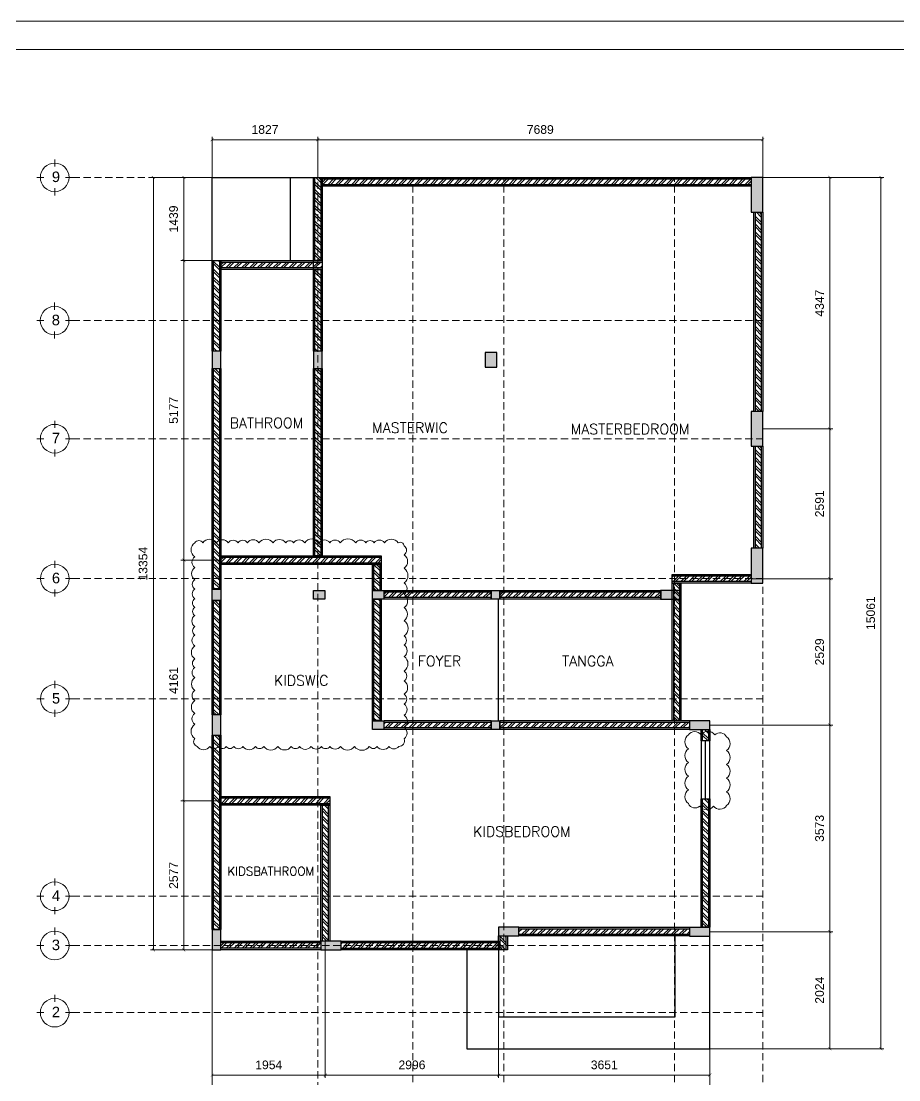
# Model space of a CAD drawing. Header units: millimetres. Extents: x -322387 to 1539330, y -108868 to 282714.
# Drawn here: x 592647 to 607816, y 66202 to 84503 of the extents above; entities that cross this region are included whole.
import ezdxf
from ezdxf.enums import TextEntityAlignment as Align

# ---------------------------------------------------------------- set-up
doc = ezdxf.new("R2010")
doc.units = ezdxf.units.MM
doc.header["$MEASUREMENT"] = 0
doc.linetypes.add('DASHED2', pattern=[0.375, 0.25, -0.125])
doc.linetypes.add('HIDDEN2', pattern=[0.1875, 0.125, -0.0625])
for name, color, linetype, lineweight in [('09-Arsiran', 8, 'Continuous', 5), ('AS', 8, 'HIDDEN2', 5), ('DINDING', 1, 'Continuous', 20), ('HATCH', 8, 'Continuous', 5), ('LEGEND', 1, 'DASHED2', 50), ('XR-KOP A3_MOZART$0$KOP-A1$0$A-GRSKOP', 1, 'Continuous', 5)]:
    doc.layers.add(name, color=color, linetype=linetype, lineweight=lineweight)
doc.layers.add('tampak', color=7, linetype='Continuous')
doc.layers.add('WALL', color=255, linetype='Continuous')
doc.styles.add('HAND', font='ROMAND.SHX', dxfattribs={"width": 0.8, "height": 250})
doc.styles.get("Standard").update_dxf_attribs({"font": 'arial.ttf'})
doc.dimstyles.new('DIM100', dxfattribs={"dimscale": 0, "dimtxt": 150, "dimasz": 50, "dimexe": 50, "dimexo": 0, "dimgap": 100, "dimtad": 1, "dimtoh": 1, "dimdec": 0, "dimdsep": 46, "dimtxsty": 'Standard', "dimblk": 'ARCHTICK', "dimcen": 1, "dimclrd": 1, "dimclre": 1, "dimadec": 0, "dimazin": 0, "dimtfac": 250, "dimtdec": 0, "dimtix": 1, "dimtmove": 0, "dimatfit": 3, "dimldrblk": 'DOT', "dimfxl": 150, "dimtolj": 1, "dimtzin": 0, "dimlwd": 5, "dimlwe": 5, "dimarcsym": 0})

# ---------------------------------------------------------------- blocks, each defined once
blk = doc.blocks.new('hsdh')
at = {"layer": 'XR-KOP A3_MOZART$0$KOP-A1$0$A-GRSKOP', "color": 0, "linetype": 'Continuous', "lineweight": 5}
blk.add_lwpolyline([(145480, 82601), (107945, 82601), (107945, 56197), (145480, 56197)], close=True, dxfattribs=at)
at = {"layer": 'XR-KOP A3_MOZART$0$KOP-A1$0$A-GRSKOP', "color": 5, "linetype": 'Continuous', "lineweight": 5}
blk.add_lwpolyline([(145017, 82138), (108409, 82138), (108409, 56660), (145017, 56660)], close=True, dxfattribs=at)
blk = doc.blocks.new('*U34')
at = {"layer": 'HATCH'}
h = blk.add_hatch(dxfattribs=at)
h.set_pattern_fill('ANSI32', color=0, scale=10)
h.set_pattern_definition([(45, (-5541.52, -10567.46), (-67.3519, 67.3519), []), (45, (-5496.62, -10567.46), (-67.3519, 67.3519), [])])
h.paths.add_polyline_path([(3193, 50), (3193, -50), (6523, -50), (6523, 50)])
at = {"layer": 'WALL', "color": 0}
for points in [[(3193, 75), (6523, 75), (6523, -75), (3193, -75)], [(3193, 50), (6523, 50), (6523, -50), (3193, -50)]]:
    blk.add_lwpolyline(points, close=True, dxfattribs=at)
blk = doc.blocks.new('*U33')
at = {"layer": 'HATCH'}
h = blk.add_hatch(dxfattribs=at)
h.set_pattern_fill('ANSI32', color=0, scale=10)
h.set_pattern_definition([(45, (4766.25, -10567.46), (-67.3519, 67.3519), []), (45, (4811.15, -10567.46), (-67.3519, 67.3519), [])])
h.paths.add_polyline_path([(10943, -50), (10943, 50), (9081, 50), (9081, -50)])
at = {"layer": 'WALL', "color": 0}
for points in [[(9081, 75), (10943, 75), (10943, -75), (9081, -75)], [(9081, 50), (10943, 50), (10943, -50), (9081, -50)]]:
    blk.add_lwpolyline(points, close=True, dxfattribs=at)
blk = doc.blocks.new('*U36')
at = {"layer": 'HATCH'}
h = blk.add_hatch(dxfattribs=at)
h.set_pattern_fill('ANSI32', color=0, scale=10)
h.set_pattern_definition([(45, (-184.15, -10567.46), (-67.3519, 67.3519), []), (45, (-139.24, -10567.46), (-67.3519, 67.3519), [])])
h.paths.add_polyline_path([(8884, -50), (8884, 50), (6189, 50), (6189, -50)])
at = {"layer": 'WALL', "color": 0}
for points in [[(6189, 75), (8884, 75), (8884, -75), (6189, -75)], [(6189, 50), (8884, 50), (8884, -50), (6189, -50)]]:
    blk.add_lwpolyline(points, close=True, dxfattribs=at)
blk = doc.blocks.new('*U35')
at = {"layer": 'HATCH'}
h = blk.add_hatch(dxfattribs=at)
h.set_pattern_fill('ANSI32', color=0, scale=10)
h.set_pattern_definition([(45, (-19696.05, -10567.46), (-67.3519, 67.3519), []), (45, (-19651.15, -10567.46), (-67.3519, 67.3519), [])])
h.paths.add_polyline_path([(-3382, 50), (-3382, -50), (-1056, -50), (-1056, 50)])
at = {"layer": 'WALL', "color": 0}
for points in [[(-3382, 75), (-1056, 75), (-1056, -75), (-3382, -75)], [(-3382, 50), (-1056, 50), (-1056, -50), (-3382, -50)]]:
    blk.add_lwpolyline(points, close=True, dxfattribs=at)
blk = doc.blocks.new('*U37')
at = {"layer": 'HATCH'}
h = blk.add_hatch(dxfattribs=at)
h.set_pattern_fill('ANSI32', color=0, scale=10)
h.set_pattern_definition([(45, (-21485.72, -10567.46), (-67.3519, 67.3519), []), (45, (-21440.82, -10567.46), (-67.3519, 67.3519), [])])
h.paths.add_polyline_path([(-3234, 50), (-3234, -50), (-2995, -50), (-2995, 50)])
at = {"layer": 'WALL', "color": 0}
for points in [[(-3234, 75), (-2995, 75), (-2995, -75), (-3234, -75)], [(-3234, 50), (-2995, 50), (-2995, -50), (-3234, -50)]]:
    blk.add_lwpolyline(points, close=True, dxfattribs=at)
blk = doc.blocks.new('*U38')
at = {"layer": 'HATCH'}
h = blk.add_hatch(dxfattribs=at)
h.set_pattern_fill('ANSI32', color=0, scale=10)
h.set_pattern_definition([(45, (3311.85, -10567.46), (-67.3519, 67.3519), []), (45, (3356.75, -10567.46), (-67.3519, 67.3519), [])])
h.paths.add_polyline_path([(10746, -50), (10746, 50), (7823, 50), (7823, -50)])
at = {"layer": 'WALL', "color": 0}
for points in [[(7823, 75), (10746, 75), (10746, -75), (7823, -75)], [(7823, 50), (10746, 50), (10746, -50), (7823, -50)]]:
    blk.add_lwpolyline(points, close=True, dxfattribs=at)
blk = doc.blocks.new('*U548')
at = {"layer": 'HATCH'}
h = blk.add_hatch(dxfattribs=at)
h.set_pattern_fill('ANSI32', color=0, scale=10)
h.set_pattern_definition([(45, (-23743.76, -10567.46), (-67.35192, 67.35192), []), (45, (-23698.86, -10567.46), (-67.35192, 67.35192), [])])
h.paths.add_polyline_path([(-5343, 50), (-5343, -50), (-3143, -50), (-3143, 50)])
at = {"layer": 'WALL', "color": 0}
for points in [[(-5343, 75), (-3143, 75), (-3143, -75), (-5343, -75)], [(-5343, 50), (-3143, 50), (-3143, -50), (-5343, -50)]]:
    blk.add_lwpolyline(points, close=True, dxfattribs=at)
blk = doc.blocks.new('*U40')
at = {"layer": 'HATCH'}
h = blk.add_hatch(dxfattribs=at)
h.set_pattern_fill('ANSI32', color=0, scale=10)
h.set_pattern_definition([(45, (9317.82, -10567.46), (-67.3519, 67.3519), []), (45, (9362.72, -10567.46), (-67.3519, 67.3519), [])])
h.paths.add_polyline_path([(13204, -50), (13204, 50), (11371, 50), (11371, -50)])
at = {"layer": 'WALL', "color": 0}
for points in [[(11371, 75), (13204, 75), (13204, -75), (11371, -75)], [(11371, 50), (13204, 50), (13204, -50), (11371, -50)]]:
    blk.add_lwpolyline(points, close=True, dxfattribs=at)
blk = doc.blocks.new('*U246')
at = {"layer": 'HATCH'}
h = blk.add_hatch(dxfattribs=at)
h.set_pattern_fill('ANSI32', color=0, scale=10)
h.set_pattern_definition([(45, (-36433.05, -10567.46), (-67.35192, 67.35192), []), (45, (-36388.15, -10567.46), (-67.35192, 67.35192), [])])
h.paths.add_polyline_path([(-12293, 50), (-12293, -50), (-8883, -50), (-8883, 50)])
at = {"layer": 'WALL', "color": 0}
for points in [[(-12293, 75), (-8883, 75), (-8883, -75), (-12293, -75)], [(-12293, 50), (-8883, 50), (-8883, -50), (-12293, -50)]]:
    blk.add_lwpolyline(points, close=True, dxfattribs=at)
blk = doc.blocks.new('*U42')
at = {"layer": 'HATCH'}
h = blk.add_hatch(dxfattribs=at)
h.set_pattern_fill('ANSI32', color=0, scale=10)
h.set_pattern_definition([(45, (8123.6, -10567.46), (-67.3519, 67.3519), []), (45, (8168.5, -10567.46), (-67.3519, 67.3519), [])])
h.paths.add_polyline_path([(12606, -50), (12606, 50), (10774, 50), (10774, -50)])
at = {"layer": 'WALL', "color": 0}
for points in [[(10774, 75), (12606, 75), (12606, -75), (10774, -75)], [(10774, 50), (12606, 50), (12606, -50), (10774, -50)]]:
    blk.add_lwpolyline(points, close=True, dxfattribs=at)
blk = doc.blocks.new('*U251')
at = {"layer": 'HATCH'}
h = blk.add_hatch(dxfattribs=at)
h.set_pattern_fill('ANSI32', color=0, scale=10)
h.set_pattern_definition([(45, (-30099.03, -10567.46), (-67.35192, 67.35192), []), (45, (-30054.13, -10567.46), (-67.35192, 67.35192), [])])
h.paths.add_polyline_path([(-9025, 50), (-9025, -50), (-5817, -50), (-5817, 50)])
at = {"layer": 'WALL', "color": 0}
for points in [[(-9025, 75), (-5817, 75), (-5817, -75), (-9025, -75)], [(-9025, 50), (-5817, 50), (-5817, -50), (-9025, -50)]]:
    blk.add_lwpolyline(points, close=True, dxfattribs=at)
blk = doc.blocks.new('*U106')
at = {"layer": 'HATCH'}
h = blk.add_hatch(dxfattribs=at)
h.set_pattern_fill('ANSI32', color=0, scale=10)
h.set_pattern_definition([(45, (7339.76, -10567.46), (-67.3519, 67.3519), []), (45, (7384.66, -10567.46), (-67.3519, 67.3519), [])])
h.paths.add_polyline_path([(12676, -50), (12676, 50), (9921, 50), (9921, -50)])
at = {"layer": 'WALL', "color": 0}
for points in [[(9921, 75), (12676, 75), (12676, -75), (9921, -75)], [(9921, 50), (12676, 50), (12676, -50), (9921, -50)]]:
    blk.add_lwpolyline(points, close=True, dxfattribs=at)
blk = doc.blocks.new('*U107')
at = {"layer": 'HATCH'}
h = blk.add_hatch(dxfattribs=at)
h.set_pattern_fill('ANSI32', color=0, scale=10)
h.set_pattern_definition([(45, (-31819.38, -10567.46), (-67.35192, 67.35192), []), (45, (-31774.48, -10567.46), (-67.35192, 67.35192), [])])
h.paths.add_polyline_path([(-9322, 50), (-9322, -50), (-7241, -50), (-7241, 50)])
at = {"layer": 'WALL', "color": 0}
for points in [[(-9322, 75), (-7241, 75), (-7241, -75), (-9322, -75)], [(-9322, 50), (-7241, 50), (-7241, -50), (-9322, -50)]]:
    blk.add_lwpolyline(points, close=True, dxfattribs=at)
blk = doc.blocks.new('*U108')
at = {"layer": 'HATCH'}
h = blk.add_hatch(dxfattribs=at)
h.set_pattern_fill('ANSI32', color=0, scale=10)
h.set_pattern_definition([(45, (8038.8, -10567.46), (-67.3519, 67.3519), []), (45, (8083.7, -10567.46), (-67.3519, 67.3519), [])])
h.paths.add_polyline_path([(13273, -50), (13273, 50), (10023, 50), (10023, -50)])
at = {"layer": 'WALL', "color": 0}
for points in [[(10023, 75), (13273, 75), (13273, -75), (10023, -75)], [(10023, 50), (13273, 50), (13273, -50), (10023, -50)]]:
    blk.add_lwpolyline(points, close=True, dxfattribs=at)
blk = doc.blocks.new('*U109')
at = {"layer": 'HATCH'}
h = blk.add_hatch(dxfattribs=at)
h.set_pattern_fill('ANSI32', color=0, scale=10)
h.set_pattern_definition([(45, (-1166.05, -10567.46), (-67.3519, 67.3519), []), (45, (-1121.15, -10567.46), (-67.3519, 67.3519), [])])
h.paths.add_polyline_path([(7902, -50), (7902, 50), (6189, 50), (6189, -50)])
at = {"layer": 'WALL', "color": 0}
for points in [[(6189, 75), (7902, 75), (7902, -75), (6189, -75)], [(6189, 50), (7902, 50), (7902, -50), (6189, -50)]]:
    blk.add_lwpolyline(points, close=True, dxfattribs=at)
blk = doc.blocks.new('*U110')
at = {"layer": 'HATCH'}
h = blk.add_hatch(dxfattribs=at)
h.set_pattern_fill('ANSI32', color=0, scale=10)
h.set_pattern_definition([(45, (-4169.86, -10567.46), (-67.3519, 67.3519), []), (45, (-4124.96, -10567.46), (-67.3519, 67.3519), [])])
h.paths.add_polyline_path([(6523, -50), (6523, 50), (4565, 50), (4565, -50)])
at = {"layer": 'WALL', "color": 0}
for points in [[(4565, 75), (6523, 75), (6523, -75), (4565, -75)], [(4565, 50), (6523, 50), (6523, -50), (4565, -50)]]:
    blk.add_lwpolyline(points, close=True, dxfattribs=at)
blk = doc.blocks.new('*U111')
at = {"layer": 'HATCH'}
h = blk.add_hatch(dxfattribs=at)
h.set_pattern_fill('ANSI32', color=0, scale=10)
h.set_pattern_definition([(45, (-5987.08, -10567.46), (-67.3519, 67.3519), []), (45, (-5942.18, -10567.46), (-67.3519, 67.3519), [])])
h.paths.add_polyline_path([(2747, 50), (2747, -50), (6523, -50), (6523, 50)])
at = {"layer": 'WALL', "color": 0}
for points in [[(2747, 75), (6523, 75), (6523, -75), (2747, -75)], [(2747, 50), (6523, 50), (6523, -50), (2747, -50)]]:
    blk.add_lwpolyline(points, close=True, dxfattribs=at)
blk = doc.blocks.new('*U112')
at = {"layer": 'HATCH'}
h = blk.add_hatch(dxfattribs=at)
h.set_pattern_fill('ANSI32', color=0, scale=10)
h.set_pattern_definition([(45, (-3759.58, -10567.46), (-67.3519, 67.3519), []), (45, (-3714.68, -10567.46), (-67.3519, 67.3519), [])])
h.paths.add_polyline_path([(6523, -50), (6523, 50), (4975, 50), (4975, -50)])
at = {"layer": 'WALL', "color": 0}
for points in [[(4975, 75), (6523, 75), (6523, -75), (4975, -75)], [(4975, 50), (6523, 50), (6523, -50), (4975, -50)]]:
    blk.add_lwpolyline(points, close=True, dxfattribs=at)
blk = doc.blocks.new('*U250')
at = {"layer": 'HATCH'}
h = blk.add_hatch(dxfattribs=at)
h.set_pattern_fill('ANSI32', color=0, scale=10)
h.set_pattern_definition([(45, (5170.855, -10567.46), (-67.3519, 67.3519), []), (45, (5215.76, -10567.46), (-67.3519, 67.3519), [])])
h.paths.add_polyline_path([(11586, -50), (11586, 50), (8842, 50), (8842, -50)])
at = {"layer": 'WALL', "color": 0}
for points in [[(8842, 75), (11586, 75), (11586, -75), (8842, -75)], [(8842, 50), (11586, 50), (11586, -50), (8842, -50)]]:
    blk.add_lwpolyline(points, close=True, dxfattribs=at)
blk = doc.blocks.new('_ArchTick')
at = {"color": 0, "linetype": 'ByBlock', "const_width": 0.15}
blk.add_lwpolyline([(-0.5, -0.5), (0.5, 0.5)], dxfattribs=at)
blk = doc.blocks.new('*D1215')
at = {"color": 1, "lineweight": 5, "transparency": 16777216}
for p, q in [((595949, 68449), (595949, 66234)), ((597903, 68600), (597903, 66234)), ((595949, 66284), (597903, 66284))]:
    blk.add_line(p, q, dxfattribs=at)
at = {"layer": 'Defpoints', "color": 0, "transparency": 16777216}
for p in [(595949, 68449), (597903, 68600), (597903, 66284)]:
    blk.add_point(p, dxfattribs=at)
at = {"color": 1, "lineweight": 5, "transparency": 16777216, "xscale": 50, "yscale": 50, "zscale": 50, "rotation": 180}
blk.add_blockref('_ArchTick', (595949, 66284), dxfattribs=at)
at = {"color": 1, "lineweight": 5, "transparency": 16777216, "xscale": 50, "yscale": 50, "zscale": 50}
blk.add_blockref('_ArchTick', (597903, 66284), dxfattribs=at)
at = {"color": 0, "transparency": 16777216, "insert": (596926, 66460), "char_height": 150, "attachment_point": 5}
blk.add_mtext('\\A1;1954', dxfattribs=at)
blk = doc.blocks.new('_DOT')
at = {"color": 0, "linetype": 'ByBlock'}
blk.add_line((-0.5, 0), (-1, 0), dxfattribs=at)
at = {"color": 0, "linetype": 'ByBlock', "const_width": 0.5}
blk.add_lwpolyline([(-0.25, 0, 1), (0.25, 0, 1)], format="xyb", close=True, dxfattribs=at)
blk = doc.blocks.new('*D1216')
at = {"color": 1, "lineweight": 5, "transparency": 16777216}
for p, q in [((597903, 68600), (597903, 66234)), ((600899, 67289), (600899, 66234)), ((597903, 66284), (600899, 66284))]:
    blk.add_line(p, q, dxfattribs=at)
at = {"layer": 'Defpoints', "color": 0, "transparency": 16777216}
for p in [(597903, 68600), (600899, 67289), (600899, 66284)]:
    blk.add_point(p, dxfattribs=at)
at = {"color": 1, "lineweight": 5, "transparency": 16777216, "xscale": 50, "yscale": 50, "zscale": 50, "rotation": 180}
blk.add_blockref('_ArchTick', (597903, 66284), dxfattribs=at)
at = {"color": 1, "lineweight": 5, "transparency": 16777216, "xscale": 50, "yscale": 50, "zscale": 50}
blk.add_blockref('_ArchTick', (600899, 66284), dxfattribs=at)
at = {"color": 0, "transparency": 16777216, "insert": (599401, 66460), "char_height": 150, "attachment_point": 5}
blk.add_mtext('\\A1;2996', dxfattribs=at)
blk = doc.blocks.new('*D1173')
at = {"color": 1, "lineweight": 5, "transparency": 16777216}
for p, q in [((604550, 68689), (604550, 66234)), ((600899, 66739), (600899, 66234)), ((600899, 66284), (604550, 66284))]:
    blk.add_line(p, q, dxfattribs=at)
at = {"layer": 'Defpoints', "color": 0, "transparency": 16777216}
for p in [(604550, 68689), (600899, 66739), (604550, 66284)]:
    blk.add_point(p, dxfattribs=at)
at = {"color": 1, "lineweight": 5, "transparency": 16777216, "xscale": 50, "yscale": 50, "zscale": 50, "rotation": 180}
blk.add_blockref('_ArchTick', (600899, 66284), dxfattribs=at)
at = {"color": 1, "lineweight": 5, "transparency": 16777216, "xscale": 50, "yscale": 50, "zscale": 50}
blk.add_blockref('_ArchTick', (604550, 66284), dxfattribs=at)
at = {"color": 0, "transparency": 16777216, "insert": (602725, 66460), "char_height": 150, "attachment_point": 5}
blk.add_mtext('\\A1;3651', dxfattribs=at)
blk = doc.blocks.new('*D1174')
at = {"color": 1, "lineweight": 5, "transparency": 16777216}
for p, q in [((604550, 68689), (604550, 65620)), ((595948, 68449), (595948, 65620)), ((595948, 65670), (604550, 65670))]:
    blk.add_line(p, q, dxfattribs=at)
at = {"layer": 'Defpoints', "color": 0, "transparency": 16777216}
for p in [(604550, 68689), (595948, 68449), (604550, 65670)]:
    blk.add_point(p, dxfattribs=at)
at = {"color": 1, "lineweight": 5, "transparency": 16777216, "xscale": 50, "yscale": 50, "zscale": 50, "rotation": 180}
blk.add_blockref('_ArchTick', (595948, 65670), dxfattribs=at)
at = {"color": 1, "lineweight": 5, "transparency": 16777216, "xscale": 50, "yscale": 50, "zscale": 50}
blk.add_blockref('_ArchTick', (604550, 65670), dxfattribs=at)
at = {"color": 0, "transparency": 16777216, "insert": (600249, 65847), "char_height": 150, "attachment_point": 5}
blk.add_mtext('\\A1;8603', dxfattribs=at)
blk = doc.blocks.new('H4RTVVVV')
at = {"layer": 'tampak', "transparency": 33554687}
h = blk.add_hatch(dxfattribs=at)
h.set_pattern_fill('ANSI31', color=256, scale=10)
h.set_pattern_definition([(45, (147297.6343, 4e-11), (-0.8838834765, 0.8838834765), [])])
h.paths.add_polyline_path([(471989, 38900), (471989, 38600), (472139, 38600), (472139, 38900)])
h.paths.add_polyline_path([(473741, 38900), (473741, 38600), (473891, 38600), (473891, 38900)])
h.paths.add_polyline_path([(476711, 38875), (476711, 38625), (476911, 38625), (476911, 38875)])
h.paths.add_polyline_path([(481305, 41901), (481305, 41300), (481507, 41300), (481507, 41901)])
h.paths.add_polyline_path([(481305, 37857), (481305, 37255), (481507, 37255), (481507, 37857)])
h.paths.add_polyline_path([(481305, 35491), (481305, 34890), (481507, 34890), (481507, 35491)])
h.paths.add_polyline_path([(479742, 34762), (479742, 34612), (480092, 34612), (480092, 34762)])
h.paths.add_polyline_path([(476811, 34762), (476961, 34762), (476961, 34612), (476811, 34612)])
h.paths.add_polyline_path([(474761, 34762), (474961, 34762), (474961, 34612), (474761, 34612)])
h.paths.add_polyline_path([(473741, 34762), (473941, 34762), (473941, 34612), (473741, 34612)])
h.paths.add_polyline_path([(472139, 34787), (472139, 34587), (471989, 34587), (471989, 34787)])
h.paths.add_polyline_path([(471989, 32610), (471989, 32260), (472139, 32260), (472139, 32610)])
h.paths.add_polyline_path([(474761, 32511), (474961, 32511), (474961, 32361), (474761, 32361)])
h.paths.add_polyline_path([(476811, 32511), (476961, 32511), (476961, 32361), (476811, 32361)])
h.paths.add_polyline_path([(480242, 32511), (480242, 32361), (480592, 32361), (480592, 32511)])
h.paths.add_polyline_path([(480242, 28938), (480242, 28788), (480592, 28788), (480592, 28938)])
h.paths.add_polyline_path([(476941, 28940), (476941, 28790), (477291, 28790), (477291, 28940)])
h.paths.add_polyline_path([(473869, 28700), (473869, 28550), (474219, 28550), (474219, 28700)])
h.paths.add_polyline_path([(471989, 28548), (472139, 28548), (472139, 28898), (471989, 28898)])
for points in [[(481305, 41901), (481305, 41300), (481507, 41300), (481507, 41901), (481305, 41901)], [(471989, 38900), (471989, 38600), (472139, 38600), (472139, 38900), (471989, 38900)], [(473741, 38900), (473741, 38600), (473891, 38600), (473891, 38900), (473741, 38900)], [(476711, 38875), (476711, 38625), (476911, 38625), (476911, 38875), (476711, 38875)], [(481305, 37857), (481305, 37255), (481507, 37255), (481507, 37857), (481305, 37857)], [(481305, 35491), (481305, 34890), (481507, 34890), (481507, 35491), (481305, 35491)], [(472139, 34787), (472139, 34587), (471989, 34587), (471989, 34787), (472139, 34787)], [(473741, 34762), (473941, 34762), (473941, 34612), (473741, 34612), (473741, 34762)], [(474761, 34762), (474961, 34762), (474961, 34612), (474761, 34612), (474761, 34762)], [(476811, 34762), (476961, 34762), (476961, 34612), (476811, 34612), (476811, 34762)], [(479742, 34762), (479742, 34612), (480092, 34612), (480092, 34762), (479742, 34762)], [(471989, 32610), (471989, 32260), (472139, 32260), (472139, 32610), (471989, 32610)], [(474761, 32511), (474961, 32511), (474961, 32361), (474761, 32361), (474761, 32511)], [(476811, 32511), (476961, 32511), (476961, 32361), (476811, 32361), (476811, 32511)], [(480242, 32511), (480242, 32361), (480592, 32361), (480592, 32511), (480242, 32511)], [(476941, 28940), (476941, 28790), (477291, 28790), (477291, 28940), (476941, 28940)], [(480242, 28938), (480242, 28788), (480592, 28788), (480592, 28938), (480242, 28938)], [(471989, 28548), (472139, 28548), (472139, 28898), (471989, 28898), (471989, 28548)], [(473869, 28700), (473869, 28550), (474219, 28550), (474219, 28700), (473869, 28700)]]:
    blk.add_lwpolyline(points)
blk = doc.blocks.new('*U244')
at = {"layer": 'HATCH'}
h = blk.add_hatch(dxfattribs=at)
h.set_pattern_fill('ANSI32', color=0, scale=10)
h.set_pattern_definition([(45, (6181.03, -10567.46), (-67.3519, 67.3519), []), (45, (6225.93, -10567.46), (-67.3519, 67.3519), [])])
h.paths.add_polyline_path([(11586, -50), (11586, 50), (9852, 50), (9852, -50)])
at = {"layer": 'WALL', "color": 0}
for points in [[(9852, 75), (11586, 75), (11586, -75), (9852, -75)], [(9852, 50), (11586, 50), (11586, -50), (9852, -50)]]:
    blk.add_lwpolyline(points, close=True, dxfattribs=at)
blk = doc.blocks.new('*U245')
at = {"layer": 'HATCH'}
h = blk.add_hatch(dxfattribs=at)
h.set_pattern_fill('ANSI32', color=0, scale=10)
h.set_pattern_definition([(45, (-32180.25, -10567.46), (-67.35192, 67.35192), []), (45, (-32135.35, -10567.46), (-67.35192, 67.35192), [])])
h.paths.add_polyline_path([(-9173, 50), (-9173, -50), (-7750, -50), (-7750, 50)])
at = {"layer": 'WALL', "color": 0}
for points in [[(-9173, 75), (-7750, 75), (-7750, -75), (-9173, -75)], [(-9173, 50), (-7750, 50), (-7750, -50), (-9173, -50)]]:
    blk.add_lwpolyline(points, close=True, dxfattribs=at)
blk = doc.blocks.new('*U247')
at = {"layer": 'HATCH'}
h = blk.add_hatch(dxfattribs=at)
h.set_pattern_fill('ANSI32', color=0, scale=10)
h.set_pattern_definition([(45, (9225.58, -10567.46), (-67.3519, 67.3519), []), (45, (9270.485, -10567.46), (-67.3519, 67.3519), [])])
h.paths.add_polyline_path([(15911, -50), (15911, 50), (8571, 50), (8571, -50)])
at = {"layer": 'WALL', "color": 0}
for points in [[(8571, 75), (15911, 75), (15911, -75), (8571, -75)], [(8571, 50), (15911, 50), (15911, -50), (8571, -50)]]:
    blk.add_lwpolyline(points, close=True, dxfattribs=at)
blk = doc.blocks.new('*U249')
at = {"layer": 'HATCH'}
h = blk.add_hatch(dxfattribs=at)
h.set_pattern_fill('ANSI32', color=0, scale=10)
h.set_pattern_definition([(45, (-32156.32, -10567.46), (-67.35192, 67.35192), []), (45, (-32111.42, -10567.46), (-67.35192, 67.35192), [])])
h.paths.add_polyline_path([(-9149, 50), (-9149, -50), (-7750, -50), (-7750, 50)])
at = {"layer": 'WALL', "color": 0}
for points in [[(-9149, 75), (-7750, 75), (-7750, -75), (-9149, -75)], [(-9149, 50), (-7750, 50), (-7750, -50), (-9149, -50)]]:
    blk.add_lwpolyline(points, close=True, dxfattribs=at)
blk = doc.blocks.new('*U252')
at = {"layer": 'HATCH'}
h = blk.add_hatch(dxfattribs=at)
h.set_pattern_fill('ANSI32', color=0, scale=10)
h.set_pattern_definition([(45, (-30182.39, -10567.46), (-67.35192, 67.35192), []), (45, (-30137.49, -10567.46), (-67.35192, 67.35192), [])])
h.paths.add_polyline_path([(-7685, 50), (-7685, -50), (-7241, -50), (-7241, 50)])
at = {"layer": 'WALL', "color": 0}
for points in [[(-7685, 75), (-7241, 75), (-7241, -75), (-7685, -75)], [(-7685, 50), (-7241, 50), (-7241, -50), (-7685, -50)]]:
    blk.add_lwpolyline(points, close=True, dxfattribs=at)
blk = doc.blocks.new('*U253')
at = {"layer": 'HATCH'}
h = blk.add_hatch(dxfattribs=at)
h.set_pattern_fill('ANSI32', color=0, scale=10)
h.set_pattern_definition([(45, (-38095.64, -10567.46), (-67.35192, 67.35192), []), (45, (-38050.73, -10567.46), (-67.35192, 67.35192), [])])
h.paths.add_polyline_path([(-12293, 50), (-12293, -50), (-10546, -50), (-10546, 50)])
at = {"layer": 'WALL', "color": 0}
for points in [[(-12293, 75), (-10546, 75), (-10546, -75), (-12293, -75)], [(-12293, 50), (-10546, 50), (-10546, -50), (-12293, -50)]]:
    blk.add_lwpolyline(points, close=True, dxfattribs=at)
blk = doc.blocks.new('*U254')
at = {"layer": 'HATCH'}
h = blk.add_hatch(dxfattribs=at)
h.set_pattern_fill('ANSI32', color=0, scale=10)
h.set_pattern_definition([(45, (8645.6, -10567.46), (-67.3519, 67.3519), []), (45, (8690.5, -10567.46), (-67.3519, 67.3519), [])])
h.paths.add_polyline_path([(12626, -50), (12626, 50), (11276, 50), (11276, -50)])
at = {"layer": 'WALL', "color": 0}
for points in [[(11276, 75), (12626, 75), (12626, -75), (11276, -75)], [(11276, 50), (12626, 50), (12626, -50), (11276, -50)]]:
    blk.add_lwpolyline(points, close=True, dxfattribs=at)
blk = doc.blocks.new('*U255')
at = {"layer": 'HATCH'}
h = blk.add_hatch(dxfattribs=at)
h.set_pattern_fill('ANSI32', color=0, scale=10)
h.set_pattern_definition([(45, (-26513.9, -10567.46), (-67.35192, 67.35192), []), (45, (-26469, -10567.46), (-67.35192, 67.35192), [])])
h.paths.add_polyline_path([(-6806, 50), (-6806, -50), (-4451, -50), (-4451, 50)])
at = {"layer": 'WALL', "color": 0}
for points in [[(-6806, 75), (-4451, 75), (-4451, -75), (-6806, -75)], [(-6806, 50), (-4451, 50), (-4451, -50), (-6806, -50)]]:
    blk.add_lwpolyline(points, close=True, dxfattribs=at)
blk = doc.blocks.new('*D1225')
at = {"color": 1, "lineweight": 5, "transparency": 16777216}
for p, q in [((596099, 71025), (595408, 71025)), ((595458, 68448), (595458, 71025)), ((595946, 68448), (595408, 68448))]:
    blk.add_line(p, q, dxfattribs=at)
at = {"layer": 'Defpoints', "color": 0, "transparency": 16777216}
for p in [(595458, 71025), (596099, 71025), (595946, 68448)]:
    blk.add_point(p, dxfattribs=at)
at = {"color": 1, "lineweight": 5, "transparency": 16777216, "xscale": 50, "yscale": 50, "zscale": 50}
for p, rotation in [((595458, 71025), 90), ((595458, 68448), 270)]:
    blk.add_blockref('_ArchTick', p, dxfattribs=dict(at, rotation=rotation))
at = {"color": 0, "transparency": 16777216, "insert": (595281, 69736), "char_height": 150, "attachment_point": 5, "rotation": 90}
blk.add_mtext('\\A1;2577', dxfattribs=at)
blk = doc.blocks.new('*D1226')
at = {"color": 1, "lineweight": 5, "transparency": 16777216}
for p, q in [((596099, 75186), (595408, 75186)), ((595458, 71025), (595458, 75186)), ((596099, 71025), (595408, 71025))]:
    blk.add_line(p, q, dxfattribs=at)
at = {"layer": 'Defpoints', "color": 0, "transparency": 16777216}
for p in [(595458, 75186), (596099, 75186), (596099, 71025)]:
    blk.add_point(p, dxfattribs=at)
at = {"color": 1, "lineweight": 5, "transparency": 16777216, "xscale": 50, "yscale": 50, "zscale": 50}
for p, rotation in [((595458, 75186), 90), ((595458, 71025), 270)]:
    blk.add_blockref('_ArchTick', p, dxfattribs=dict(at, rotation=rotation))
at = {"color": 0, "transparency": 16777216, "insert": (595281, 73105), "char_height": 150, "attachment_point": 5, "rotation": 90}
blk.add_mtext('\\A1;4161', dxfattribs=at)
blk = doc.blocks.new('*D1227')
at = {"color": 1, "lineweight": 5, "transparency": 16777216}
for p, q in [((595948, 80363), (595408, 80363)), ((595458, 75186), (595458, 80363)), ((596099, 75186), (595408, 75186))]:
    blk.add_line(p, q, dxfattribs=at)
at = {"layer": 'Defpoints', "color": 0, "transparency": 16777216}
for p in [(595458, 80363), (595948, 80363), (596099, 75186)]:
    blk.add_point(p, dxfattribs=at)
at = {"color": 1, "lineweight": 5, "transparency": 16777216, "xscale": 50, "yscale": 50, "zscale": 50}
for p, rotation in [((595458, 80363), 90), ((595458, 75186), 270)]:
    blk.add_blockref('_ArchTick', p, dxfattribs=dict(at, rotation=rotation))
at = {"color": 0, "transparency": 16777216, "insert": (595281, 77775), "char_height": 150, "attachment_point": 5, "rotation": 90}
blk.add_mtext('\\A1;5177', dxfattribs=at)
blk = doc.blocks.new('*D1228')
at = {"color": 1, "lineweight": 5, "transparency": 16777216}
for p, q in [((597699, 81802), (595408, 81802)), ((595458, 80363), (595458, 81802)), ((595948, 80363), (595408, 80363))]:
    blk.add_line(p, q, dxfattribs=at)
at = {"layer": 'Defpoints', "color": 0, "transparency": 16777216}
for p in [(595458, 81802), (597699, 81802), (595948, 80363)]:
    blk.add_point(p, dxfattribs=at)
at = {"color": 1, "lineweight": 5, "transparency": 16777216, "xscale": 50, "yscale": 50, "zscale": 50}
for p, rotation in [((595458, 81802), 90), ((595458, 80363), 270)]:
    blk.add_blockref('_ArchTick', p, dxfattribs=dict(at, rotation=rotation))
at = {"color": 0, "transparency": 16777216, "insert": (595281, 81083), "char_height": 150, "attachment_point": 5, "rotation": 90}
blk.add_mtext('\\A1;1439', dxfattribs=at)
blk = doc.blocks.new('*D1175')
at = {"color": 1, "lineweight": 5, "transparency": 16777216}
for p, q in [((595946, 81802), (594881, 81802)), ((594931, 68448), (594931, 81802)), ((595946, 68448), (594881, 68448))]:
    blk.add_line(p, q, dxfattribs=at)
at = {"layer": 'Defpoints', "color": 0, "transparency": 16777216}
for p in [(594931, 81802), (595946, 81802), (595946, 68448)]:
    blk.add_point(p, dxfattribs=at)
at = {"color": 1, "lineweight": 5, "transparency": 16777216, "xscale": 50, "yscale": 50, "zscale": 50}
for p, rotation in [((594931, 81802), 90), ((594931, 68448), 270)]:
    blk.add_blockref('_ArchTick', p, dxfattribs=dict(at, rotation=rotation))
at = {"color": 0, "transparency": 16777216, "insert": (594754, 75125), "char_height": 150, "attachment_point": 5, "rotation": 90}
blk.add_mtext('\\A1;13354', dxfattribs=at)
blk = doc.blocks.new('*D1218')
at = {"color": 1, "lineweight": 5, "transparency": 16777216}
for p, q in [((604549, 68763), (606673, 68763)), ((606623, 66739), (606623, 68763)), ((604550, 66739), (606673, 66739))]:
    blk.add_line(p, q, dxfattribs=at)
at = {"layer": 'Defpoints', "color": 0, "transparency": 16777216}
for p in [(604549, 68763), (606623, 68763), (604550, 66739)]:
    blk.add_point(p, dxfattribs=at)
at = {"color": 1, "lineweight": 5, "transparency": 16777216, "xscale": 50, "yscale": 50, "zscale": 50}
for p, rotation in [((606623, 68763), 90), ((606623, 66739), 270)]:
    blk.add_blockref('_ArchTick', p, dxfattribs=dict(at, rotation=rotation))
at = {"color": 0, "transparency": 16777216, "insert": (606446, 67751), "char_height": 150, "attachment_point": 5, "rotation": 90}
blk.add_mtext('\\A1;2024', dxfattribs=at)
blk = doc.blocks.new('*D1219')
at = {"color": 1, "lineweight": 5, "transparency": 16777216}
for p, q in [((604549, 72335), (606673, 72335)), ((606623, 68763), (606623, 72335)), ((604549, 68763), (606673, 68763))]:
    blk.add_line(p, q, dxfattribs=at)
at = {"layer": 'Defpoints', "color": 0, "transparency": 16777216}
for p in [(604549, 72335), (606623, 72335), (604549, 68763)]:
    blk.add_point(p, dxfattribs=at)
at = {"color": 1, "lineweight": 5, "transparency": 16777216, "xscale": 50, "yscale": 50, "zscale": 50}
for p, rotation in [((606623, 72335), 90), ((606623, 68763), 270)]:
    blk.add_blockref('_ArchTick', p, dxfattribs=dict(at, rotation=rotation))
at = {"color": 0, "transparency": 16777216, "insert": (606446, 70549), "char_height": 150, "attachment_point": 5, "rotation": 90}
blk.add_mtext('\\A1;3573', dxfattribs=at)
blk = doc.blocks.new('*D1220')
at = {"color": 1, "lineweight": 5, "transparency": 16777216}
for p, q in [((605262, 74865), (606673, 74865)), ((606623, 72335), (606623, 74865)), ((604549, 72335), (606673, 72335))]:
    blk.add_line(p, q, dxfattribs=at)
at = {"layer": 'Defpoints', "color": 0, "transparency": 16777216}
for p in [(605262, 74865), (606623, 74865), (604549, 72335)]:
    blk.add_point(p, dxfattribs=at)
at = {"color": 1, "lineweight": 5, "transparency": 16777216, "xscale": 50, "yscale": 50, "zscale": 50}
for p, rotation in [((606623, 74865), 90), ((606623, 72335), 270)]:
    blk.add_blockref('_ArchTick', p, dxfattribs=dict(at, rotation=rotation))
at = {"color": 0, "transparency": 16777216, "insert": (606446, 73600), "char_height": 150, "attachment_point": 5, "rotation": 90}
blk.add_mtext('\\A1;2529', dxfattribs=at)
blk = doc.blocks.new('*D1221')
at = {"color": 1, "lineweight": 5, "transparency": 16777216}
for p, q in [((605463, 77455), (606673, 77455)), ((606623, 74865), (606623, 77455)), ((605262, 74865), (606673, 74865))]:
    blk.add_line(p, q, dxfattribs=at)
at = {"layer": 'Defpoints', "color": 0, "transparency": 16777216}
for p in [(605463, 77455), (606623, 77455), (605262, 74865)]:
    blk.add_point(p, dxfattribs=at)
at = {"color": 1, "lineweight": 5, "transparency": 16777216, "xscale": 50, "yscale": 50, "zscale": 50}
for p, rotation in [((606623, 77455), 90), ((606623, 74865), 270)]:
    blk.add_blockref('_ArchTick', p, dxfattribs=dict(at, rotation=rotation))
at = {"color": 0, "transparency": 16777216, "insert": (606446, 76160), "char_height": 150, "attachment_point": 5, "rotation": 90}
blk.add_mtext('\\A1;2591', dxfattribs=at)
blk = doc.blocks.new('*D1222')
at = {"color": 1, "lineweight": 5, "transparency": 16777216}
for p, q in [((605463, 81802), (606673, 81802)), ((606623, 77455), (606623, 81802)), ((605463, 77455), (606673, 77455))]:
    blk.add_line(p, q, dxfattribs=at)
at = {"layer": 'Defpoints', "color": 0, "transparency": 16777216}
for p in [(605463, 81802), (606623, 81802), (605463, 77455)]:
    blk.add_point(p, dxfattribs=at)
at = {"color": 1, "lineweight": 5, "transparency": 16777216, "xscale": 50, "yscale": 50, "zscale": 50}
for p, rotation in [((606623, 81802), 90), ((606623, 77455), 270)]:
    blk.add_blockref('_ArchTick', p, dxfattribs=dict(at, rotation=rotation))
at = {"color": 0, "transparency": 16777216, "insert": (606446, 79629), "char_height": 150, "attachment_point": 5, "rotation": 90}
blk.add_mtext('\\A1;4347', dxfattribs=at)
blk = doc.blocks.new('*D1223')
at = {"color": 1, "lineweight": 5, "transparency": 16777216}
for p, q in [((605463, 81800), (607556, 81800)), ((607506, 81800), (607506, 66739)), ((604550, 66739), (607556, 66739))]:
    blk.add_line(p, q, dxfattribs=at)
at = {"layer": 'Defpoints', "color": 0, "transparency": 16777216}
for p in [(605463, 81800), (604550, 66739), (607506, 66739)]:
    blk.add_point(p, dxfattribs=at)
at = {"color": 1, "lineweight": 5, "transparency": 16777216, "xscale": 50, "yscale": 50, "zscale": 50}
for p, rotation in [((607506, 81800), 90), ((607506, 66739), 270)]:
    blk.add_blockref('_ArchTick', p, dxfattribs=dict(at, rotation=rotation))
at = {"color": 0, "transparency": 16777216, "insert": (607330, 74270), "char_height": 150, "attachment_point": 5, "rotation": 90}
blk.add_mtext('\\A1;15061', dxfattribs=at)
blk = doc.blocks.new('*D1224')
at = {"color": 1, "lineweight": 5, "transparency": 16777216}
for p, q in [((595948, 80363), (595948, 82503)), ((595948, 82453), (597775, 82453)), ((597775, 81802), (597775, 82503))]:
    blk.add_line(p, q, dxfattribs=at)
at = {"layer": 'Defpoints', "color": 0, "transparency": 16777216}
for p in [(597775, 82453), (597775, 81802), (595948, 80363)]:
    blk.add_point(p, dxfattribs=at)
at = {"color": 1, "lineweight": 5, "transparency": 16777216, "xscale": 50, "yscale": 50, "zscale": 50, "rotation": 180}
blk.add_blockref('_ArchTick', (595948, 82453), dxfattribs=at)
at = {"color": 1, "lineweight": 5, "transparency": 16777216, "xscale": 50, "yscale": 50, "zscale": 50}
blk.add_blockref('_ArchTick', (597775, 82453), dxfattribs=at)
at = {"color": 0, "transparency": 16777216, "insert": (596861, 82629), "char_height": 150, "attachment_point": 5}
blk.add_mtext('\\A1;1827', dxfattribs=at)
blk = doc.blocks.new('*D1229')
at = {"color": 1, "lineweight": 5, "transparency": 16777216}
for p, q in [((597775, 81802), (597775, 82503)), ((597775, 82453), (605463, 82453)), ((605463, 81802), (605463, 82503))]:
    blk.add_line(p, q, dxfattribs=at)
at = {"layer": 'Defpoints', "color": 0, "transparency": 16777216}
for p in [(605463, 82453), (597775, 81802), (605463, 81802)]:
    blk.add_point(p, dxfattribs=at)
at = {"color": 1, "lineweight": 5, "transparency": 16777216, "xscale": 50, "yscale": 50, "zscale": 50, "rotation": 180}
blk.add_blockref('_ArchTick', (597775, 82453), dxfattribs=at)
at = {"color": 1, "lineweight": 5, "transparency": 16777216, "xscale": 50, "yscale": 50, "zscale": 50}
blk.add_blockref('_ArchTick', (605463, 82453), dxfattribs=at)
at = {"color": 0, "transparency": 16777216, "insert": (601619, 82629), "char_height": 150, "attachment_point": 5}
blk.add_mtext('\\A1;7689', dxfattribs=at)
blk = doc.blocks.new('*U549')
at = {"layer": 'HATCH'}
h = blk.add_hatch(dxfattribs=at)
h.set_pattern_fill('ANSI32', color=0, scale=10)
h.set_pattern_definition([(45, (-25745.75, -10567.46), (-67.35192, 67.35192), []), (45, (-25700.85, -10567.46), (-67.35192, 67.35192), [])])
h.paths.add_polyline_path([(-5343, 50), (-5343, -50), (-5145, -50), (-5145, 50)])
at = {"layer": 'WALL', "color": 0}
for points in [[(-5343, 75), (-5145, 75), (-5145, -75), (-5343, -75)], [(-5343, 50), (-5145, 50), (-5145, -50), (-5343, -50)]]:
    blk.add_lwpolyline(points, close=True, dxfattribs=at)

msp = doc.modelspace()

# ---------------------------------------------------------------- linework, layer by layer
for p, q in [((600898.9965, 72411.8814), (600898.9965, 74511.8814)), ((603950.4554, 67288.9637), (603950.4554, 68688.9637)), ((604550.4554, 66738.9637), (604550.4554, 68688.9637)), ((600898.9965, 67288.9637), (603950.4554, 67288.9637)), ((600348.9965, 66738.9637), (604550.4554, 66738.9637))]:
    msp.add_line(p, q)
for points in [[(595947.5376, 80363.3403), (595947.5376, 81801.8814), (597298.9965, 81801.8814)], [(597298.9965, 81801.8814), (597698.9965, 81801.8814)], [(597298.9965, 80363.3403), (597298.9965, 81800.4226)], [(597698.9965, 80050.4226), (597698.9965, 81400.4226)], [(596098.9965, 80363.3403), (597298.9965, 80363.3403)], [(604398.9965, 72060.4226), (604398.9965, 71060.4226), (604548.9965, 71060.4226), (604548.9965, 72060.4226), (604398.9965, 72060.4226)], [(604474.7259, 71060.4226), (604473.9965, 72060.4226)], [(600348.9965, 68448.9637), (600348.9965, 66738.9637)], [(600898.9965, 68448.9637), (600898.9965, 67288.9637)]]:
    msp.add_lwpolyline(points)
at = {"layer": '09-Arsiran'}
for p, q in [((593226.3342, 82111.9092), (593226.3342, 81987.8981)), ((592916.3064, 81801.8814), (593040.3176, 81801.8814)), ((593412.3509, 81801.8814), (593536.362, 81801.8814)), ((593226.3342, 81615.8648), (593226.3342, 81491.8537)), ((593224.8754, 79636.9092), (593224.8754, 79512.8981)), ((592914.8476, 79326.8814), (593038.8587, 79326.8814)), ((593410.892, 79326.8814), (593534.9031, 79326.8814)), ((593224.8754, 79140.8648), (593224.8754, 79016.8537)), ((593226.3342, 77595.4503), (593226.3342, 77471.4392)), ((592916.3064, 77285.4226), (593040.3176, 77285.4226)), ((593412.3509, 77285.4226), (593536.362, 77285.4226)), ((593226.3342, 77099.4059), (593226.3342, 76975.3948)), ((593227.7931, 75176.1798), (593227.7931, 75052.1687)), ((592917.7653, 74866.152), (593041.7764, 74866.152)), ((593413.8098, 74866.152), (593537.8209, 74866.152)), ((593227.7931, 74680.1353), (593227.7931, 74556.1242)), ((593227.7931, 73096.9092), (593227.7931, 72972.8981)), ((592917.7653, 72786.8814), (593041.7764, 72786.8814)), ((593413.8098, 72786.8814), (593537.8209, 72786.8814)), ((593227.7931, 72600.8648), (593227.7931, 72476.8537)), ((593226.3342, 69684.7209), (593226.3342, 69560.7098)), ((592916.3064, 69374.6931), (593040.3176, 69374.6931)), ((593412.3509, 69374.6931), (593536.362, 69374.6931)), ((593226.3342, 69188.6765), (593226.3342, 69064.6653)), ((593226.3342, 68833.9915), (593226.3342, 68709.9804)), ((592916.3064, 68523.9637), (593040.3176, 68523.9637)), ((593412.3509, 68523.9637), (593536.362, 68523.9637)), ((593226.3342, 67673.9915), (593226.3342, 67549.9804)), ((592916.3064, 67363.9637), (593040.3176, 67363.9637)), ((593412.3509, 67363.9637), (593536.362, 67363.9637))]:
    msp.add_line(p, q, dxfattribs=at)
for centre in [(593226.3342, 81801.8814), (593224.8754, 79326.8814), (593226.3342, 77285.4226), (593227.7931, 74866.152), (593227.7931, 72786.8814), (593226.3342, 69374.6931), (593226.3342, 68523.9637), (593226.3342, 67363.9637)]:
    msp.add_circle(centre, 248.0222, dxfattribs=at)
at = {"layer": 'AS', "ltscale": 1000}
for p, q in [((593536.362, 81801.8814), (605464.832, 81801.8814)), ((595948.9965, 61264.3403), (595948.9965, 81801.8814)), ((597774.7259, 61164.3403), (597774.7259, 81801.8814)), ((599413.9965, 61289.3403), (599413.9965, 81801.8814)), ((600986.9143, 61289.3403), (600986.9143, 81801.8814)), ((603936.9143, 61289.3403), (603936.9143, 81801.8814)), ((605463.3731, 61289.3403), (605463.3731, 81801.8814)), ((593534.9031, 79326.8814), (605463.3731, 79326.8814)), ((593536.362, 77285.4226), (605464.832, 77285.4226)), ((593537.8209, 74866.152), (605466.2909, 74866.152)), ((593537.8209, 72786.8814), (605466.2909, 72786.8814)), ((593536.362, 69374.6931), (605464.832, 69374.6931)), ((593536.362, 68523.9637), (605464.832, 68523.9637)), ((593536.362, 67363.9637), (605464.832, 67363.9637))]:
    msp.add_line(p, q, dxfattribs=at)
at = {"layer": 'DINDING'}
for points in [[(595646.879, 75486.2484, 0.52056705), (595646.879, 75241.4493, 0.52056705), (595646.879, 75056.5193, 0.52056705), (595646.879, 74848.0453, 0.52056705), (595646.879, 74686.9035, 0.52056705), (595646.879, 74519.1046, 0.52056705), (595646.879, 74368.978, 0.52056705), (595646.879, 74228.2469, 0.52056705), (595646.879, 74038.8491, 0.52056705), (595646.879, 73890.0408, 0.52056705), (595646.879, 73702.942, 0.52056705), (595646.879, 73478.513, 0.52056705), (595646.879, 73327.9143, 0.52056705), (595646.879, 73154.4959, 0.52056705), (595646.879, 72934.3517, 0.52056705), (595646.879, 72757.5356, 0.52056705), (595646.879, 72535.0841, 0.52056705), (595646.879, 72348.3719, 0.52056705), (595646.879, 72102.2787, 0.52056705), (595687.5439, 71965.1388, 0.52056705), (595908.3148, 71965.1388, 0.52056705), (596049.5992, 71965.1388, 0.52056705), (596189.8867, 71965.1388, 0.52056705), (596325.1366, 71965.1388, 0.52056705), (596478.6936, 71965.1388, 0.52056705), (596697.1084, 71965.1388, 0.52056705), (596840.2036, 71965.1388, 0.52056705), (597082.4188, 71965.1388, 0.52056705), (597315.0187, 71965.1388, 0.52056705), (597458.2523, 71965.1388, 0.52056705), (597655.9064, 71965.1388, 0.52056705), (597836.1894, 71965.1388, 0.52056705), (597982.9631, 71965.1388, 0.52056705), (598164.4139, 71965.1388, 0.52056705), (598407.5366, 71965.1388, 0.52056705), (598664.0508, 71965.1388, 0.52056705), (598798.6659, 71965.1388, 0.52056705), (599003.6933, 71965.1388, 0.52056705), (599171.2603, 71965.1388, 0.52056705), (599266.081, 72098.4338, 0.52056705), (599266.081, 72292.0066, 0.52056705), (599266.081, 72506.4256, 0.52056705), (599266.081, 72697.7441, 0.52056705), (599266.081, 72866.8207, 0.52056705), (599266.081, 73096.9546, 0.52056705), (599266.081, 73268.4036, 0.52056705), (599266.081, 73520.0104, 0.52056705), (599266.081, 73719.5485, 0.52056705), (599266.081, 73874.5948, 0.52056705), (599266.081, 74138.3276, 0.52056705), (599266.081, 74364.3558, 0.52056705), (599266.081, 74596.443, 0.52056705), (599266.081, 74790.8418, 0.52056705), (599266.081, 75045.59, 0.52056705), (599266.081, 75277.8847, 0.52056705), (599266.081, 75433.7203, 0.52056705), (599164.5313, 75486.2484, 0.52056705), (598924.1105, 75486.2484, 0.52056705), (598748.9872, 75486.2484, 0.52056705), (598603.2226, 75486.2484, 0.52056705), (598428.079, 75486.2484, 0.52056705), (598161.6686, 75486.2484, 0.52056705), (597983.8963, 75486.2484, 0.52056705), (597799.1332, 75486.2484, 0.52056705), (597548.2466, 75486.2484, 0.52056705), (597354.7104, 75486.2484, 0.52056705), (597219.0129, 75486.2484, 0.52056705), (596999.6581, 75486.2484, 0.52056705), (596756.5476, 75486.2484, 0.52056705), (596557.6239, 75486.2484, 0.52056705), (596394.4435, 75486.2484, 0.52056705), (596224.6711, 75486.2484, 0.52056705), (596022.8257, 75486.2484, 0.52056705), (595789.2086, 75486.2484, 0.52056705)], [(604179.2145, 72164.0231, 0.52056705), (604179.2145, 71926.4921, 0.52056705), (604179.2145, 71688.9612, 0.52056705), (604179.2145, 71451.4303, 0.52056705), (604179.2145, 71213.8994, 0.52056705), (604179.2145, 70976.3684, 0.52056705), (604373.6271, 70933.2501, 0.52056705), (604611.158, 70933.2501, 0.52056705), (604839.0937, 70942.8453, 0.52056705), (604839.0937, 71180.3762, 0.52056705), (604839.0937, 71417.9071, 0.52056705), (604839.0937, 71655.438, 0.52056705), (604839.0937, 71892.969, 0.52056705), (604839.0937, 72130.4999, 0.52056705), (604635.086, 72164.0231, 0.52056705), (604397.5551, 72164.0231, 0.52056705)]]:
    msp.add_lwpolyline(points, format="xyb", close=True, dxfattribs=at)

# ---------------------------------------------------------------- block references
msp.add_blockref('H4RTVVVV', (123956.6718, 39899.4059))
at = {"xscale": 1.009725849341427, "yscale": 1.009725849341427, "zscale": 1.009725849341427}
for name, p, rotation in [('*U245', (597774.7259, 72538.0376), 270), ('*U247', (613916.6115, 81724.6931), 180), ('*U246', (605387.6437, 68786.5787), 270), ('*U112', (596023.2671, 85386.5787), 270), ('*U244', (607798.0704, 80287.6109), 180), ('*U249', (597774.7259, 70973.661), 270), ('*U111', (596023.2671, 81274.4965), 270), ('*U251', (597774.7259, 69388.0376), 270), ('*U253', (605387.6437, 64742.2021), 270), ('*U250', (607798.0704, 75186.152), 180), ('*U252', (598794.7259, 67350.9553), 270), ('*U254', (616648.0704, 74864.6931), 180), ('*U255', (603974.7259, 67916.5787), 270), ('*U110', (596023.2671, 79097.3081), 270), ('*U107', (598794.7259, 65099.4965), 270), ('*U42', (611648.0704, 74587.6109), 180), ('*U106', (613718.0704, 74587.6109), 180), ('*U40', (612250.9882, 72336.152), 180), ('*U108', (614320.9882, 72336.152), 180), ('*U34', (596023.2671, 75385.1198), 270), ('*U549', (604474.7259, 66865.1198), 270), ('*U33', (607148.0704, 71024.6931), 180), ('*U548', (604474.7259, 65665.1198), 270), ('*U35', (597903.2671, 67533.661), 270), ('*U38', (612099.5293, 68764.6931), 180), ('*U37', (600974.7259, 65425.1198), 270), ('*U109', (604076.6115, 68526.152), 180), ('*U36', (607148.0704, 68524.6931), 180)]:
    msp.add_blockref(name, p, dxfattribs=dict(at, rotation=rotation))
at = {"layer": 'LEGEND', "xscale": 1.060683167240732, "yscale": 1.060683167240732, "zscale": 1.060683167240732}
msp.add_blockref('hsdh', (468111.5468, -3110.6789), dxfattribs=at)

# ---------------------------------------------------------------- texts
at = {"color": 4, "style": 'HAND'}
for tag, height, p in [('BATHROOM', 178.89743, (596886.6964, 77557.0282)), ('MASTERWIC', 178.89743, (599366.7723, 77474.6317)), ('MASTERBEDROOM', 178.89743, (603171.0567, 77451.8956)), ('FOYER', 178.89743, (599877.875, 73441.1751)), ('TANGGA', 178.89743, (602440.8118, 73441.1751)), ('KIDSWIC', 178.89743, (597486.8312, 73105.6056)), ('KIDSBEDROOM', 178.89743, (601300.4744, 70493.2749)), ('KIDSBATHROOM', 148.393341, (596962.6582, 69807.9699))]:
    msp.add_attdef(tag, text='%%UDENAH LANTAI DASAR', height=height, rotation=0.00000365, dxfattribs=at).set_placement(p, align=Align.MIDDLE)
at = {"layer": '09-Arsiran', "color": 2, "char_height": 181.6238, "attachment_point": 1}
for s, width, insert in [('9', 181.623762, (593177.045, 81903.2241)), ('8', 181.623762, (593175.5861, 79428.2241)), ('7', 43.206727, (593177.045, 77386.7652)), ('6', 43.206727, (593178.5039, 74967.4946)), ('5', 43.206727, (593178.5039, 72888.2241)), ('4', 43.206727, (593177.045, 69476.0358)), ('3', 43.206727, (593177.045, 68625.3063)), ('2', 43.206727, (593177.045, 67465.3063))]:
    msp.add_mtext_dynamic_manual_height_columns(s, width=width, gutter_width=908.1188, heights=[0], dxfattribs=dict(at, insert=insert))

# ---------------------------------------------------------------- dimensions: what is measured, and where the dimension line sits
for base, p1, p2, override, picture, middle in [((597774.7259, 82452.543), (595947.5376, 80363.3403), (597774.7259, 81801.8814), {"dimscale": 1}, '*D1224', (596861.1318, 82629.1289)), ((605463.3731, 82452.543), (597774.7259, 81801.8814), (605463.3731, 81801.8814), {"dimscale": 1, "dimtmove": 1}, '*D1229', (601619.0495, 82629.1289)), ((604550.4554, 65669.9194), (595947.5376, 68448.9637), (604550.4554, 68688.9637), {"dimscale": 1}, '*D1174', (600248.9965, 65846.5565)), ((604550.4554, 66283.7821), (600898.9965, 66738.9637), (604550.4554, 68688.9637), {"dimscale": 1, "dimtmove": 1}, '*D1173', (602724.7259, 66460.4192)), ((597903.2671, 66283.7821), (595948.9965, 68448.9637), (597903.2671, 68600.4226), {"dimscale": 1}, '*D1215', (596926.1318, 66460.368)), ((600898.9965, 66283.7821), (597903.2671, 68600.4226), (600898.9965, 67288.9637), {"dimscale": 1, "dimtmove": 1}, '*D1216', (599401.1318, 66460.368))]:
    dim = msp.add_linear_dim(base=base, p1=p1, p2=p2, dimstyle='DIM100', override=override)
    dim.commit()
    dim.dimension.update_dxf_attribs({"geometry": picture, "text_midpoint": middle})
for base, p1, p2, override, picture, middle in [((594931.0928, 81801.8814), (595946.0787, 68447.5048), (595946.0787, 81801.8814), {"dimscale": 1}, '*D1175', (594754.4557, 75124.6931)), ((595457.9488, 81801.8814), (595947.5376, 80363.3403), (597698.9965, 81801.8814), {"dimscale": 1, "dimtmove": 1}, '*D1228', (595281.3117, 81082.6109)), ((607506.4758, 66738.9637), (605463.3731, 81800.4226), (604550.4554, 66738.9637), {"dimscale": 1}, '*D1223', (607329.8898, 74269.6931)), ((606623.0043, 81801.8814), (605463.3731, 77455.3165), (605463.3731, 81801.8814), {"dimscale": 1, "dimtmove": 1}, '*D1222', (606446.3672, 79628.599)), ((595457.9488, 80363.3403), (596098.9965, 75186.152), (595947.5376, 80363.3403), {"dimscale": 1, "dimtmove": 1}, '*D1227', (595281.3628, 77774.7462)), ((606623.0043, 77455.3165), (605261.9143, 74864.6931), (605463.3731, 77455.3165), {"dimscale": 1, "dimtmove": 1}, '*D1221', (606446.4184, 76160.0048)), ((595457.9488, 75186.152), (596098.9965, 71024.6931), (596098.9965, 75186.152), {"dimscale": 1, "dimtmove": 1}, '*D1226', (595281.3628, 73105.4226)), ((606623.0043, 74864.6931), (604548.9965, 72335.4226), (605261.9143, 74864.6931), {"dimscale": 1, "dimtmove": 1}, '*D1220', (606446.4184, 73600.0578)), ((606623.0043, 72335.4226), (604548.9965, 68762.5048), (604548.9965, 72335.4226), {"dimscale": 1, "dimtmove": 1}, '*D1219', (606446.3672, 70548.9637)), ((595457.9488, 71024.6931), (595946.0787, 68447.5048), (596098.9965, 71024.6931), {"dimscale": 1}, '*D1225', (595281.3628, 69736.099)), ((606623.0043, 68762.5048), (604550.4554, 66738.9637), (604548.9965, 68762.5048), {"dimscale": 1}, '*D1218', (606446.4184, 67750.7342))]:
    dim = msp.add_linear_dim(base=base, p1=p1, p2=p2, angle=90, dimstyle='DIM100', override=override)
    dim.commit()
    dim.dimension.update_dxf_attribs({"geometry": picture, "text_midpoint": middle})

doc.saveas('drawing.dxf')
